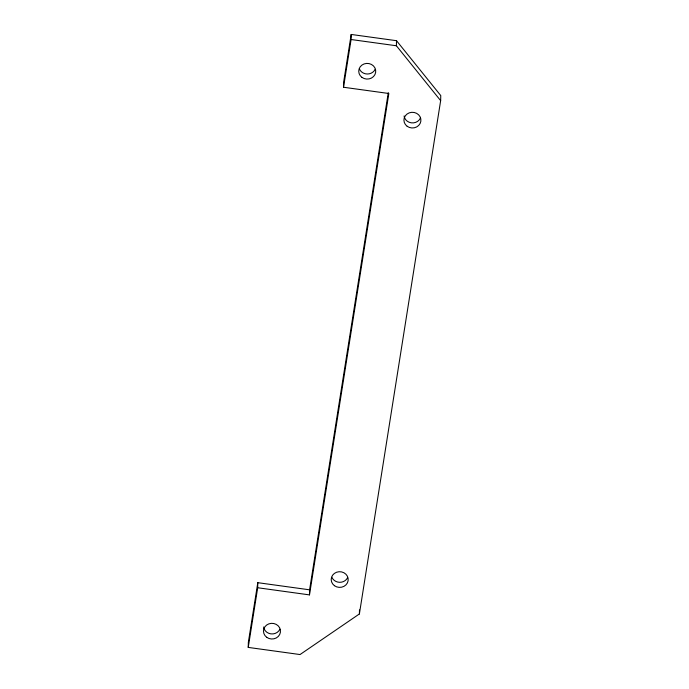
<?xml version="1.0" encoding="UTF-8"?>
<svg xmlns="http://www.w3.org/2000/svg" width="689" height="689" viewBox="0 0 689 689"><rect width="100%" height="100%" fill="white"/><g stroke="black" fill="none" stroke-linecap="round" stroke-linejoin="round"><path stroke-width="1.03" d="M309.482 594.891L388.846 93.497L343.527 87.253L343.639 82.18L351.192 34.45L396.519 40.703L440.762 95.573L440.65 100.646L359.391 613.959L300.034 654.55L248.238 647.41L248.35 642.337L257.798 582.679L309.594 589.818L309.482 594.891L257.686 587.743L257.798 582.679M343.527 87.253L351.08 39.523L351.192 34.45M359.391 613.959L359.486 609.903M440.65 100.646L396.399 45.767L396.519 40.703M248.238 647.41L257.686 587.743M309.594 589.818L388.286 92.679M351.08 39.523L396.399 45.767M375.161 69.296A8.509 7.846 1.3 0 1 367.228 74.007A8.509 7.846 1.3 0 1 359.443 69.038M279.906 629.229A8.509 7.846 1.3 0 1 270.863 633.863A8.509 7.846 1.3 0 1 263.646 626.99M420.35 118.198A8.509 7.846 1.3 0 1 411.307 122.831A8.509 7.846 1.3 0 1 404.081 115.959M347.626 577.606A8.509 7.846 1.3 0 1 339.694 582.317A8.509 7.846 1.3 0 1 331.909 577.348M266.712 637.308A8.509 7.846 1.3 0 0 280.397 632.33A8.509 7.846 1.3 0 0 268.831 623.872A8.509 7.846 1.3 0 0 266.712 637.308M334.423 585.684A8.509 7.846 1.3 0 0 348.117 580.706A8.509 7.846 1.3 0 0 336.551 572.249A8.509 7.846 1.3 0 0 334.423 585.684M407.147 126.276A8.509 7.846 1.3 0 0 420.833 121.307A8.509 7.846 1.3 0 0 409.275 112.841A8.509 7.846 1.3 0 0 407.147 126.276M361.958 77.375A8.509 7.846 1.3 0 0 375.651 72.397A8.509 7.846 1.3 0 0 364.085 63.939A8.509 7.846 1.3 0 0 361.958 77.375"/></g></svg>
